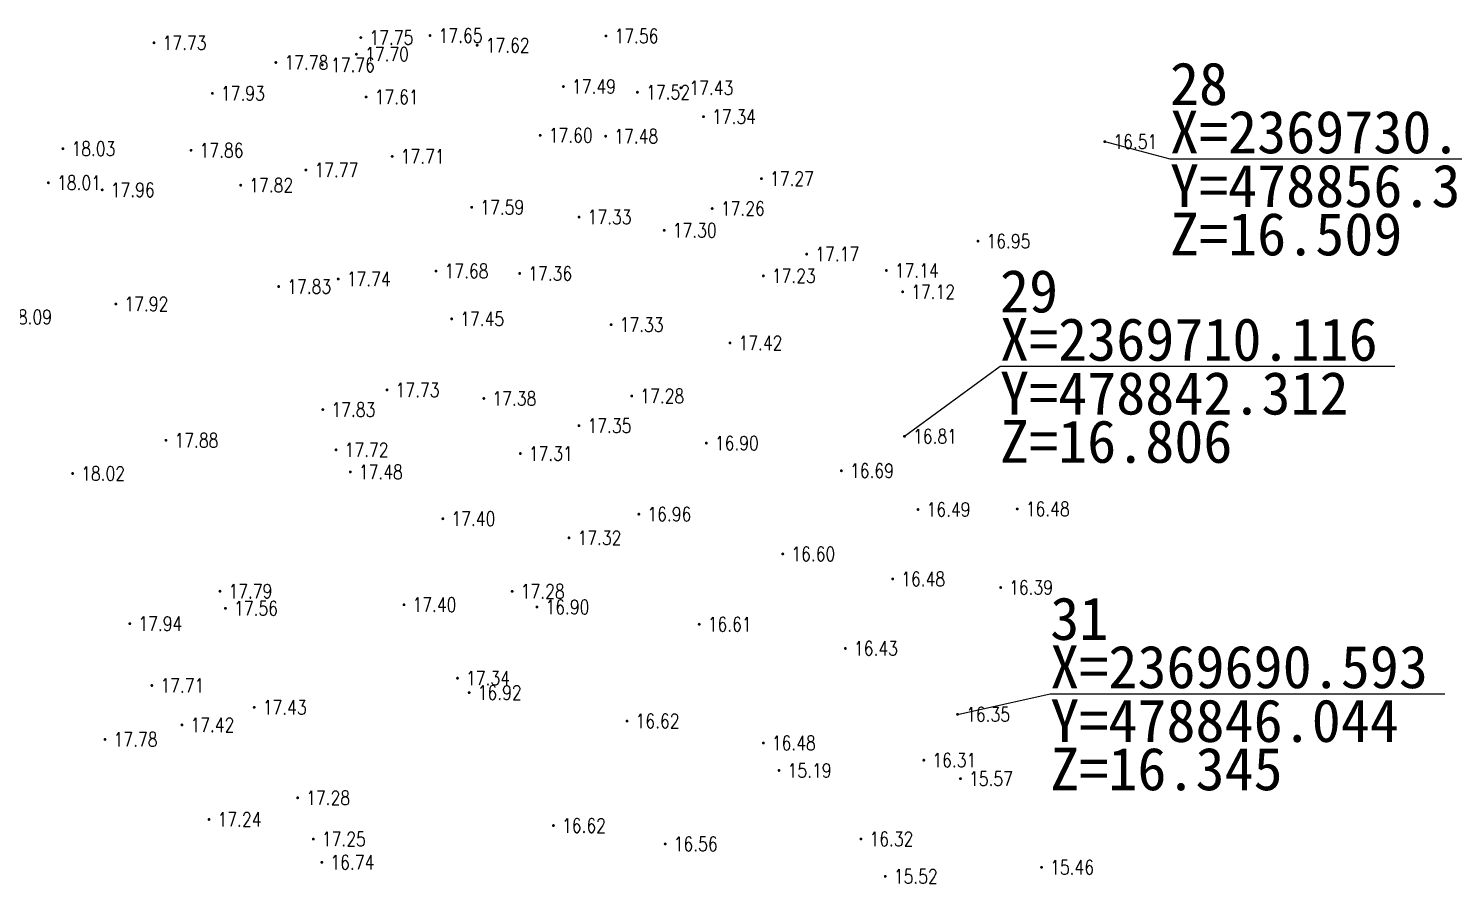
# Model space of a CAD drawing. Extents: x 478634 to 479141, y 2369294 to 2369803.
# Drawn here: x 478780.8 to 478880.9, y 2369678.7 to 2369738.8 of the extents above; entities that cross this region are included whole.
import ezdxf
from ezdxf.enums import TextEntityAlignment as Align

# ---------------------------------------------------------------- set-up
doc = ezdxf.new("R2010")
doc.units = 0
doc.header["$LTSCALE"] = 0.5
doc.layers.get('0').update_dxf_attribs({"linetype": 'CONTINUOUS'})
doc.layers.add('GCD', color=1, linetype='CONTINUOUS')
doc.styles.add('HZ', font='rs.shx', dxfattribs={"width": 0.8, "bigfont": 'hztxt.shx'})
doc.styles.add('宋体', font='')
doc.styles.get('宋体').set_extended_font_data('SimSun')

# ---------------------------------------------------------------- blocks, each defined once
blk = doc.blocks.new('GC200')
at = {"linetype": 'Continuous', "const_width": 0.2, "flags": 128}
blk.add_lwpolyline([(-0.1, 0, 1), (0.1, 0, 1)], format="xyb", close=True, dxfattribs=at)

msp = doc.modelspace()

# ---------------------------------------------------------------- linework, layer by layer
at = {"linetype": 'Continuous'}
for p, q in [((478856.38, 2369730.82, 16.51), (478860.96, 2369729.61)), ((478860.96, 2369729.61), (478888.7, 2369729.61)), ((478842.31, 2369710.12, 16.81), (478849.02, 2369715.04)), ((478849.02, 2369715.04), (478876.75, 2369715.04)), ((478846.04, 2369690.59, 16.34), (478852.55, 2369692.04)), ((478852.55, 2369692.04), (478880.28, 2369692.04))]:
    msp.add_line(p, q, dxfattribs=at)

# ---------------------------------------------------------------- block references
at = {"layer": 'GCD', "linetype": 'Continuous'}
ref = msp.add_blockref('GC200', (478804.12, 2369738.13, 17.75), dxfattribs=dict(at, xscale=0.5, yscale=0.5, zscale=0.5))
ref.add_attrib('height', '17.75', dxfattribs={"linetype": 'Continuous', "height": 1, "style": 'HZ', "width": 0.8}).set_placement((478804.72, 2369738.13, 17.75), align=Align.MIDDLE_LEFT)
ref = msp.add_blockref('GC200', (478804.12, 2369738.13, 17.75), dxfattribs=dict(at, xscale=0.5, yscale=0.5, zscale=0.5))
ref.add_attrib('height', '17.75', dxfattribs={"linetype": 'Continuous', "height": 1, "style": 'HZ', "width": 0.8}).set_placement((478804.72, 2369738.13, 17.75), align=Align.MIDDLE_LEFT)
ref = msp.add_blockref('GC200', (478808.98, 2369738.27, 17.65), dxfattribs=dict(at, xscale=0.5, yscale=0.5, zscale=0.5))
ref.add_attrib('height', '17.65', dxfattribs={"linetype": 'Continuous', "height": 1, "style": 'HZ', "width": 0.8}).set_placement((478809.58, 2369738.27, 17.65), align=Align.MIDDLE_LEFT)
ref = msp.add_blockref('GC200', (478808.98, 2369738.27, 17.65), dxfattribs=dict(at, xscale=0.5, yscale=0.5, zscale=0.5))
ref.add_attrib('height', '17.65', dxfattribs={"linetype": 'Continuous', "height": 1, "style": 'HZ', "width": 0.8}).set_placement((478809.58, 2369738.27, 17.65), align=Align.MIDDLE_LEFT)
ref = msp.add_blockref('GC200', (478821.34, 2369738.24, 17.56), dxfattribs=dict(at, xscale=0.5, yscale=0.5, zscale=0.5))
ref.add_attrib('height', '17.56', dxfattribs={"linetype": 'Continuous', "height": 1, "style": 'HZ', "width": 0.8}).set_placement((478821.94, 2369738.24, 17.56), align=Align.MIDDLE_LEFT)
ref = msp.add_blockref('GC200', (478789.59, 2369737.76, 17.73), dxfattribs=dict(at, xscale=0.5, yscale=0.5, zscale=0.5))
ref.add_attrib('height', '17.73', dxfattribs={"linetype": 'Continuous', "height": 1, "style": 'HZ', "width": 0.8}).set_placement((478790.19, 2369737.76, 17.73), align=Align.MIDDLE_LEFT)
ref = msp.add_blockref('GC200', (478812.29, 2369737.59, 17.62), dxfattribs=dict(at, xscale=0.5, yscale=0.5, zscale=0.5))
ref.add_attrib('height', '17.62', dxfattribs={"linetype": 'Continuous', "height": 1, "style": 'HZ', "width": 0.8}).set_placement((478812.89, 2369737.59, 17.62), align=Align.MIDDLE_LEFT)
ref = msp.add_blockref('GC200', (478812.29, 2369737.59, 17.62), dxfattribs=dict(at, xscale=0.5, yscale=0.5, zscale=0.5))
ref.add_attrib('height', '17.62', dxfattribs={"linetype": 'Continuous', "height": 1, "style": 'HZ', "width": 0.8}).set_placement((478812.89, 2369737.59, 17.62), align=Align.MIDDLE_LEFT)
ref = msp.add_blockref('GC200', (478798.15, 2369736.38, 17.78), dxfattribs=dict(at, xscale=0.5, yscale=0.5, zscale=0.5))
ref.add_attrib('height', '17.78', dxfattribs={"linetype": 'Continuous', "height": 1, "style": 'HZ', "width": 0.8}).set_placement((478798.75, 2369736.38, 17.78), align=Align.MIDDLE_LEFT)
ref = msp.add_blockref('GC200', (478798.15, 2369736.38, 17.78), dxfattribs=dict(at, xscale=0.5, yscale=0.5, zscale=0.5))
ref.add_attrib('height', '17.78', dxfattribs={"linetype": 'Continuous', "height": 1, "style": 'HZ', "width": 0.8}).set_placement((478798.75, 2369736.38, 17.78), align=Align.MIDDLE_LEFT)
ref = msp.add_blockref('GC200', (478801.41, 2369736.21, 17.76), dxfattribs=dict(at, xscale=0.5, yscale=0.5, zscale=0.5))
ref.add_attrib('height', '17.76', dxfattribs={"linetype": 'Continuous', "height": 1, "style": 'HZ', "width": 0.8}).set_placement((478802.02, 2369736.21, 17.76), align=Align.MIDDLE_LEFT)
ref = msp.add_blockref('GC200', (478803.81, 2369736.96, 17.7), dxfattribs=dict(at, xscale=0.5, yscale=0.5, zscale=0.5))
ref.add_attrib('height', '17.70', dxfattribs={"linetype": 'Continuous', "height": 1, "style": 'HZ', "width": 0.8}).set_placement((478804.41, 2369736.96, 17.7), align=Align.MIDDLE_LEFT)
ref = msp.add_blockref('GC200', (478793.69, 2369734.21, 17.93), dxfattribs=dict(at, xscale=0.5, yscale=0.5, zscale=0.5))
ref.add_attrib('height', '17.93', dxfattribs={"linetype": 'Continuous', "height": 1, "style": 'HZ', "width": 0.8}).set_placement((478794.29, 2369734.21, 17.93), align=Align.MIDDLE_LEFT)
ref = msp.add_blockref('GC200', (478793.69, 2369734.21, 17.93), dxfattribs=dict(at, xscale=0.5, yscale=0.5, zscale=0.5))
ref.add_attrib('height', '17.93', dxfattribs={"linetype": 'Continuous', "height": 1, "style": 'HZ', "width": 0.8}).set_placement((478794.29, 2369734.21, 17.93), align=Align.MIDDLE_LEFT)
ref = msp.add_blockref('GC200', (478818.35, 2369734.69, 17.49), dxfattribs=dict(at, xscale=0.5, yscale=0.5, zscale=0.5))
ref.add_attrib('height', '17.49', dxfattribs={"linetype": 'Continuous', "height": 1, "style": 'HZ', "width": 0.8}).set_placement((478818.95, 2369734.69, 17.49), align=Align.MIDDLE_LEFT)
ref = msp.add_blockref('GC200', (478823.55, 2369734.29, 17.52), dxfattribs=dict(at, xscale=0.5, yscale=0.5, zscale=0.5))
ref.add_attrib('height', '17.52', dxfattribs={"linetype": 'Continuous', "height": 1, "style": 'HZ', "width": 0.8}).set_placement((478824.16, 2369734.29, 17.52), align=Align.MIDDLE_LEFT)
ref = msp.add_blockref('GC200', (478823.55, 2369734.29, 17.52), dxfattribs=dict(at, xscale=0.5, yscale=0.5, zscale=0.5))
ref.add_attrib('height', '17.52', dxfattribs={"linetype": 'Continuous', "height": 1, "style": 'HZ', "width": 0.8}).set_placement((478824.16, 2369734.29, 17.52), align=Align.MIDDLE_LEFT)
ref = msp.add_blockref('GC200', (478826.6, 2369734.6, 17.43), dxfattribs=dict(at, xscale=0.5, yscale=0.5, zscale=0.5))
ref.add_attrib('height', '17.43', dxfattribs={"linetype": 'Continuous', "height": 1, "style": 'HZ', "width": 0.8}).set_placement((478827.2, 2369734.6, 17.43), align=Align.MIDDLE_LEFT)
ref = msp.add_blockref('GC200', (478826.6, 2369734.6, 17.43), dxfattribs=dict(at, xscale=0.5, yscale=0.5, zscale=0.5))
ref.add_attrib('height', '17.43', dxfattribs={"linetype": 'Continuous', "height": 1, "style": 'HZ', "width": 0.8}).set_placement((478827.2, 2369734.6, 17.43), align=Align.MIDDLE_LEFT)
ref = msp.add_blockref('GC200', (478804.49, 2369733.96, 17.61), dxfattribs=dict(at, xscale=0.5, yscale=0.5, zscale=0.5))
ref.add_attrib('height', '17.61', dxfattribs={"linetype": 'Continuous', "height": 1, "style": 'HZ', "width": 0.8}).set_placement((478805.09, 2369733.96, 17.61), align=Align.MIDDLE_LEFT)
ref = msp.add_blockref('GC200', (478828.19, 2369732.57, 17.34), dxfattribs=dict(at, xscale=0.5, yscale=0.5, zscale=0.5))
ref.add_attrib('height', '17.34', dxfattribs={"linetype": 'Continuous', "height": 1, "style": 'HZ', "width": 0.8}).set_placement((478828.79, 2369732.57, 17.34), align=Align.MIDDLE_LEFT)
ref = msp.add_blockref('GC200', (478816.72, 2369731.26, 17.6), dxfattribs=dict(at, xscale=0.5, yscale=0.5, zscale=0.5))
ref.add_attrib('height', '17.60', dxfattribs={"linetype": 'Continuous', "height": 1, "style": 'HZ', "width": 0.8}).set_placement((478817.32, 2369731.26, 17.6), align=Align.MIDDLE_LEFT)
ref = msp.add_blockref('GC200', (478816.72, 2369731.26, 17.6), dxfattribs=dict(at, xscale=0.5, yscale=0.5, zscale=0.5))
ref.add_attrib('height', '17.60', dxfattribs={"linetype": 'Continuous', "height": 1, "style": 'HZ', "width": 0.8}).set_placement((478817.32, 2369731.26, 17.6), align=Align.MIDDLE_LEFT)
ref = msp.add_blockref('GC200', (478821.32, 2369731.2, 17.48), dxfattribs=dict(at, xscale=0.5, yscale=0.5, zscale=0.5))
ref.add_attrib('height', '17.48', dxfattribs={"linetype": 'Continuous', "height": 1, "style": 'HZ', "width": 0.8}).set_placement((478821.92, 2369731.2, 17.48), align=Align.MIDDLE_LEFT)
ref = msp.add_blockref('GC200', (478783.19, 2369730.32, 18.03), dxfattribs=dict(at, xscale=0.5, yscale=0.5, zscale=0.5))
ref.add_attrib('height', '18.03', dxfattribs={"linetype": 'Continuous', "height": 1, "style": 'HZ', "width": 0.8}).set_placement((478783.79, 2369730.32, 18.03), align=Align.MIDDLE_LEFT)
ref = msp.add_blockref('GC200', (478792.19, 2369730.21, 17.86), dxfattribs=dict(at, xscale=0.5, yscale=0.5, zscale=0.5))
ref.add_attrib('height', '17.86', dxfattribs={"linetype": 'Continuous', "height": 1, "style": 'HZ', "width": 0.8}).set_placement((478792.79, 2369730.21, 17.86), align=Align.MIDDLE_LEFT)
ref = msp.add_blockref('GC200', (478792.19, 2369730.21, 17.86), dxfattribs=dict(at, xscale=0.5, yscale=0.5, zscale=0.5))
ref.add_attrib('height', '17.86', dxfattribs={"linetype": 'Continuous', "height": 1, "style": 'HZ', "width": 0.8}).set_placement((478792.79, 2369730.21, 17.86), align=Align.MIDDLE_LEFT)
ref = msp.add_blockref('GC200', (478856.38, 2369730.82, 16.51), dxfattribs=dict(at, xscale=0.5, yscale=0.5, zscale=0.5))
ref.add_attrib('height', '16.51', dxfattribs={"linetype": 'Continuous', "height": 1, "style": 'HZ', "width": 0.8}).set_placement((478856.98, 2369730.82, 16.51), align=Align.MIDDLE_LEFT)
ref = msp.add_blockref('GC200', (478806.32, 2369729.78, 17.71), dxfattribs=dict(at, xscale=0.5, yscale=0.5, zscale=0.5))
ref.add_attrib('height', '17.71', dxfattribs={"linetype": 'Continuous', "height": 1, "style": 'HZ', "width": 0.8}).set_placement((478806.92, 2369729.78, 17.71), align=Align.MIDDLE_LEFT)
ref = msp.add_blockref('GC200', (478806.32, 2369729.78, 17.71), dxfattribs=dict(at, xscale=0.5, yscale=0.5, zscale=0.5))
ref.add_attrib('height', '17.71', dxfattribs={"linetype": 'Continuous', "height": 1, "style": 'HZ', "width": 0.8}).set_placement((478806.92, 2369729.78, 17.71), align=Align.MIDDLE_LEFT)
ref = msp.add_blockref('GC200', (478800.26, 2369728.83, 17.77), dxfattribs=dict(at, xscale=0.5, yscale=0.5, zscale=0.5))
ref.add_attrib('height', '17.77', dxfattribs={"linetype": 'Continuous', "height": 1, "style": 'HZ', "width": 0.8}).set_placement((478800.86, 2369728.83, 17.77), align=Align.MIDDLE_LEFT)
ref = msp.add_blockref('GC200', (478800.26, 2369728.83, 17.77), dxfattribs=dict(at, xscale=0.5, yscale=0.5, zscale=0.5))
ref.add_attrib('height', '17.77', dxfattribs={"linetype": 'Continuous', "height": 1, "style": 'HZ', "width": 0.8}).set_placement((478800.86, 2369728.83, 17.77), align=Align.MIDDLE_LEFT)
ref = msp.add_blockref('GC200', (478832.26, 2369728.22, 17.27), dxfattribs=dict(at, xscale=0.5, yscale=0.5, zscale=0.5))
ref.add_attrib('height', '17.27', dxfattribs={"linetype": 'Continuous', "height": 1, "style": 'HZ', "width": 0.8}).set_placement((478832.86, 2369728.22, 17.27), align=Align.MIDDLE_LEFT)
ref = msp.add_blockref('GC200', (478782.17, 2369727.93, 18.01), dxfattribs=dict(at, xscale=0.5, yscale=0.5, zscale=0.5))
ref.add_attrib('height', '18.01', dxfattribs={"linetype": 'Continuous', "height": 1, "style": 'HZ', "width": 0.8}).set_placement((478782.78, 2369727.93, 18.01), align=Align.MIDDLE_LEFT)
ref = msp.add_blockref('GC200', (478785.95, 2369727.43, 17.96), dxfattribs=dict(at, xscale=0.5, yscale=0.5, zscale=0.5))
ref.add_attrib('height', '17.96', dxfattribs={"linetype": 'Continuous', "height": 1, "style": 'HZ', "width": 0.8}).set_placement((478786.55, 2369727.43, 17.96), align=Align.MIDDLE_LEFT)
ref = msp.add_blockref('GC200', (478795.68, 2369727.76, 17.82), dxfattribs=dict(at, xscale=0.5, yscale=0.5, zscale=0.5))
ref.add_attrib('height', '17.82', dxfattribs={"linetype": 'Continuous', "height": 1, "style": 'HZ', "width": 0.8}).set_placement((478796.28, 2369727.76, 17.82), align=Align.MIDDLE_LEFT)
ref = msp.add_blockref('GC200', (478811.91, 2369726.21, 17.59), dxfattribs=dict(at, xscale=0.5, yscale=0.5, zscale=0.5))
ref.add_attrib('height', '17.59', dxfattribs={"linetype": 'Continuous', "height": 1, "style": 'HZ', "width": 0.8}).set_placement((478812.51, 2369726.21, 17.59), align=Align.MIDDLE_LEFT)
ref = msp.add_blockref('GC200', (478828.8, 2369726.12, 17.26), dxfattribs=dict(at, xscale=0.5, yscale=0.5, zscale=0.5))
ref.add_attrib('height', '17.26', dxfattribs={"linetype": 'Continuous', "height": 1, "style": 'HZ', "width": 0.8}).set_placement((478829.41, 2369726.12, 17.26), align=Align.MIDDLE_LEFT)
ref = msp.add_blockref('GC200', (478828.8, 2369726.12, 17.26), dxfattribs=dict(at, xscale=0.5, yscale=0.5, zscale=0.5))
ref.add_attrib('height', '17.26', dxfattribs={"linetype": 'Continuous', "height": 1, "style": 'HZ', "width": 0.8}).set_placement((478829.41, 2369726.12, 17.26), align=Align.MIDDLE_LEFT)
ref = msp.add_blockref('GC200', (478819.45, 2369725.52, 17.33), dxfattribs=dict(at, xscale=0.5, yscale=0.5, zscale=0.5))
ref.add_attrib('height', '17.33', dxfattribs={"linetype": 'Continuous', "height": 1, "style": 'HZ', "width": 0.8}).set_placement((478820.05, 2369725.52, 17.33), align=Align.MIDDLE_LEFT)
ref = msp.add_blockref('GC200', (478819.45, 2369725.52, 17.33), dxfattribs=dict(at, xscale=0.5, yscale=0.5, zscale=0.5))
ref.add_attrib('height', '17.33', dxfattribs={"linetype": 'Continuous', "height": 1, "style": 'HZ', "width": 0.8}).set_placement((478820.05, 2369725.52, 17.33), align=Align.MIDDLE_LEFT)
ref = msp.add_blockref('GC200', (478825.43, 2369724.59, 17.3), dxfattribs=dict(at, xscale=0.5, yscale=0.5, zscale=0.5))
ref.add_attrib('height', '17.30', dxfattribs={"linetype": 'Continuous', "height": 1, "style": 'HZ', "width": 0.8}).set_placement((478826.03, 2369724.59, 17.3), align=Align.MIDDLE_LEFT)
ref = msp.add_blockref('GC200', (478825.43, 2369724.59, 17.3), dxfattribs=dict(at, xscale=0.5, yscale=0.5, zscale=0.5))
ref.add_attrib('height', '17.30', dxfattribs={"linetype": 'Continuous', "height": 1, "style": 'HZ', "width": 0.8}).set_placement((478826.03, 2369724.59, 17.3), align=Align.MIDDLE_LEFT)
ref = msp.add_blockref('GC200', (478847.47, 2369723.83, 16.95), dxfattribs=dict(at, xscale=0.5, yscale=0.5, zscale=0.5))
ref.add_attrib('height', '16.95', dxfattribs={"linetype": 'Continuous', "height": 1, "style": 'HZ', "width": 0.8}).set_placement((478848.07, 2369723.83, 16.95), align=Align.MIDDLE_LEFT)
ref = msp.add_blockref('GC200', (478847.47, 2369723.83, 16.95), dxfattribs=dict(at, xscale=0.5, yscale=0.5, zscale=0.5))
ref.add_attrib('height', '16.95', dxfattribs={"linetype": 'Continuous', "height": 1, "style": 'HZ', "width": 0.8}).set_placement((478848.07, 2369723.83, 16.95), align=Align.MIDDLE_LEFT)
ref = msp.add_blockref('GC200', (478835.44, 2369722.92, 17.17), dxfattribs=dict(at, xscale=0.5, yscale=0.5, zscale=0.5))
ref.add_attrib('height', '17.17', dxfattribs={"linetype": 'Continuous', "height": 1, "style": 'HZ', "width": 0.8}).set_placement((478836.04, 2369722.92, 17.17), align=Align.MIDDLE_LEFT)
ref = msp.add_blockref('GC200', (478835.44, 2369722.92, 17.17), dxfattribs=dict(at, xscale=0.5, yscale=0.5, zscale=0.5))
ref.add_attrib('height', '17.17', dxfattribs={"linetype": 'Continuous', "height": 1, "style": 'HZ', "width": 0.8}).set_placement((478836.04, 2369722.92, 17.17), align=Align.MIDDLE_LEFT)
ref = msp.add_blockref('GC200', (478802.53, 2369721.17, 17.74), dxfattribs=dict(at, xscale=0.5, yscale=0.5, zscale=0.5))
ref.add_attrib('height', '17.74', dxfattribs={"linetype": 'Continuous', "height": 1, "style": 'HZ', "width": 0.8}).set_placement((478803.13, 2369721.17, 17.74), align=Align.MIDDLE_LEFT)
ref = msp.add_blockref('GC200', (478809.4, 2369721.73, 17.68), dxfattribs=dict(at, xscale=0.5, yscale=0.5, zscale=0.5))
ref.add_attrib('height', '17.68', dxfattribs={"linetype": 'Continuous', "height": 1, "style": 'HZ', "width": 0.8}).set_placement((478810, 2369721.73, 17.68), align=Align.MIDDLE_LEFT)
ref = msp.add_blockref('GC200', (478815.28, 2369721.56, 17.36), dxfattribs=dict(at, xscale=0.5, yscale=0.5, zscale=0.5))
ref.add_attrib('height', '17.36', dxfattribs={"linetype": 'Continuous', "height": 1, "style": 'HZ', "width": 0.8}).set_placement((478815.88, 2369721.56, 17.36), align=Align.MIDDLE_LEFT)
ref = msp.add_blockref('GC200', (478832.4, 2369721.39, 17.23), dxfattribs=dict(at, xscale=0.5, yscale=0.5, zscale=0.5))
ref.add_attrib('height', '17.23', dxfattribs={"linetype": 'Continuous', "height": 1, "style": 'HZ', "width": 0.8}).set_placement((478832.99, 2369721.39, 17.23), align=Align.MIDDLE_LEFT)
ref = msp.add_blockref('GC200', (478841.03, 2369721.77, 17.14), dxfattribs=dict(at, xscale=0.5, yscale=0.5, zscale=0.5))
ref.add_attrib('height', '17.14', dxfattribs={"linetype": 'Continuous', "height": 1, "style": 'HZ', "width": 0.8}).set_placement((478841.63, 2369721.77, 17.14), align=Align.MIDDLE_LEFT)
ref = msp.add_blockref('GC200', (478841.03, 2369721.77, 17.14), dxfattribs=dict(at, xscale=0.5, yscale=0.5, zscale=0.5))
ref.add_attrib('height', '17.14', dxfattribs={"linetype": 'Continuous', "height": 1, "style": 'HZ', "width": 0.8}).set_placement((478841.63, 2369721.77, 17.14), align=Align.MIDDLE_LEFT)
ref = msp.add_blockref('GC200', (478798.35, 2369720.64, 17.83), dxfattribs=dict(at, xscale=0.5, yscale=0.5, zscale=0.5))
ref.add_attrib('height', '17.83', dxfattribs={"linetype": 'Continuous', "height": 1, "style": 'HZ', "width": 0.8}).set_placement((478798.95, 2369720.64, 17.83), align=Align.MIDDLE_LEFT)
ref = msp.add_blockref('GC200', (478842.18, 2369720.27, 17.11), dxfattribs=dict(at, xscale=0.5, yscale=0.5, zscale=0.5))
ref.add_attrib('height', '17.12', dxfattribs={"linetype": 'Continuous', "height": 1, "style": 'HZ', "width": 0.8}).set_placement((478842.78, 2369720.27, 17.11), align=Align.MIDDLE_LEFT)
ref = msp.add_blockref('GC200', (478842.18, 2369720.27, 17.11), dxfattribs=dict(at, xscale=0.5, yscale=0.5, zscale=0.5))
ref.add_attrib('height', '17.12', dxfattribs={"linetype": 'Continuous', "height": 1, "style": 'HZ', "width": 0.8}).set_placement((478842.78, 2369720.27, 17.11), align=Align.MIDDLE_LEFT)
ref = msp.add_blockref('GC200', (478786.91, 2369719.41, 17.92), dxfattribs=dict(at, xscale=0.5, yscale=0.5, zscale=0.5))
ref.add_attrib('height', '17.92', dxfattribs={"linetype": 'Continuous', "height": 1, "style": 'HZ', "width": 0.8}).set_placement((478787.51, 2369719.41, 17.92), align=Align.MIDDLE_LEFT)
ref = msp.add_blockref('GC200', (478778.74, 2369718.5, 18.09), dxfattribs=dict(at, xscale=0.5, yscale=0.5, zscale=0.5))
ref.add_attrib('height', '18.09', dxfattribs={"linetype": 'Continuous', "height": 1, "style": 'HZ', "width": 0.8}).set_placement((478779.34, 2369718.5, 18.09), align=Align.MIDDLE_LEFT)
ref = msp.add_blockref('GC200', (478810.5, 2369718.37, 17.45), dxfattribs=dict(at, xscale=0.5, yscale=0.5, zscale=0.5))
ref.add_attrib('height', '17.45', dxfattribs={"linetype": 'Continuous', "height": 1, "style": 'HZ', "width": 0.8}).set_placement((478811.1, 2369718.37, 17.45), align=Align.MIDDLE_LEFT)
ref = msp.add_blockref('GC200', (478821.7, 2369717.96, 17.33), dxfattribs=dict(at, xscale=0.5, yscale=0.5, zscale=0.5))
ref.add_attrib('height', '17.33', dxfattribs={"linetype": 'Continuous', "height": 1, "style": 'HZ', "width": 0.8}).set_placement((478822.3, 2369717.96, 17.33), align=Align.MIDDLE_LEFT)
ref = msp.add_blockref('GC200', (478830.05, 2369716.68, 17.42), dxfattribs=dict(at, xscale=0.5, yscale=0.5, zscale=0.5))
ref.add_attrib('height', '17.42', dxfattribs={"linetype": 'Continuous', "height": 1, "style": 'HZ', "width": 0.8}).set_placement((478830.65, 2369716.68, 17.42), align=Align.MIDDLE_LEFT)
ref = msp.add_blockref('GC200', (478805.96, 2369713.38, 17.73), dxfattribs=dict(at, xscale=0.5, yscale=0.5, zscale=0.5))
ref.add_attrib('height', '17.73', dxfattribs={"linetype": 'Continuous', "height": 1, "style": 'HZ', "width": 0.8}).set_placement((478806.56, 2369713.38, 17.73), align=Align.MIDDLE_LEFT)
ref = msp.add_blockref('GC200', (478812.76, 2369712.78, 17.38), dxfattribs=dict(at, xscale=0.5, yscale=0.5, zscale=0.5))
ref.add_attrib('height', '17.38', dxfattribs={"linetype": 'Continuous', "height": 1, "style": 'HZ', "width": 0.8}).set_placement((478813.36, 2369712.78, 17.38), align=Align.MIDDLE_LEFT)
ref = msp.add_blockref('GC200', (478823.15, 2369712.95, 17.28), dxfattribs=dict(at, xscale=0.5, yscale=0.5, zscale=0.5))
ref.add_attrib('height', '17.28', dxfattribs={"linetype": 'Continuous', "height": 1, "style": 'HZ', "width": 0.8}).set_placement((478823.75, 2369712.95, 17.28), align=Align.MIDDLE_LEFT)
ref = msp.add_blockref('GC200', (478801.45, 2369712, 17.83), dxfattribs=dict(at, xscale=0.5, yscale=0.5, zscale=0.5))
ref.add_attrib('height', '17.83', dxfattribs={"linetype": 'Continuous', "height": 1, "style": 'HZ', "width": 0.8}).set_placement((478802.05, 2369712, 17.83), align=Align.MIDDLE_LEFT)
ref = msp.add_blockref('GC200', (478819.44, 2369710.87, 17.35), dxfattribs=dict(at, xscale=0.5, yscale=0.5, zscale=0.5))
ref.add_attrib('height', '17.35', dxfattribs={"linetype": 'Continuous', "height": 1, "style": 'HZ', "width": 0.8}).set_placement((478820.04, 2369710.87, 17.35), align=Align.MIDDLE_LEFT)
ref = msp.add_blockref('GC200', (478842.31, 2369710.12, 16.81), dxfattribs=dict(at, xscale=0.5, yscale=0.5, zscale=0.5))
ref.add_attrib('height', '16.81', dxfattribs={"linetype": 'Continuous', "height": 1, "style": 'HZ', "width": 0.8}).set_placement((478842.91, 2369710.12, 16.81), align=Align.MIDDLE_LEFT)
ref = msp.add_blockref('GC200', (478790.43, 2369709.84, 17.88), dxfattribs=dict(at, xscale=0.5, yscale=0.5, zscale=0.5))
ref.add_attrib('height', '17.88', dxfattribs={"linetype": 'Continuous', "height": 1, "style": 'HZ', "width": 0.8}).set_placement((478791.03, 2369709.84, 17.88), align=Align.MIDDLE_LEFT)
ref = msp.add_blockref('GC200', (478802.38, 2369709.17, 17.72), dxfattribs=dict(at, xscale=0.5, yscale=0.5, zscale=0.5))
ref.add_attrib('height', '17.72', dxfattribs={"linetype": 'Continuous', "height": 1, "style": 'HZ', "width": 0.8}).set_placement((478802.98, 2369709.17, 17.72), align=Align.MIDDLE_LEFT)
ref = msp.add_blockref('GC200', (478828.39, 2369709.64, 16.9), dxfattribs=dict(at, xscale=0.5, yscale=0.5, zscale=0.5))
ref.add_attrib('height', '16.90', dxfattribs={"linetype": 'Continuous', "height": 1, "style": 'HZ', "width": 0.8}).set_placement((478828.99, 2369709.64, 16.9), align=Align.MIDDLE_LEFT)
ref = msp.add_blockref('GC200', (478815.32, 2369708.91, 17.31), dxfattribs=dict(at, xscale=0.5, yscale=0.5, zscale=0.5))
ref.add_attrib('height', '17.31', dxfattribs={"linetype": 'Continuous', "height": 1, "style": 'HZ', "width": 0.8}).set_placement((478815.92, 2369708.91, 17.31), align=Align.MIDDLE_LEFT)
ref = msp.add_blockref('GC200', (478783.87, 2369707.51, 18.02), dxfattribs=dict(at, xscale=0.5, yscale=0.5, zscale=0.5))
ref.add_attrib('height', '18.02', dxfattribs={"linetype": 'Continuous', "height": 1, "style": 'HZ', "width": 0.8}).set_placement((478784.47, 2369707.51, 18.02), align=Align.MIDDLE_LEFT)
ref = msp.add_blockref('GC200', (478803.38, 2369707.62, 17.48), dxfattribs=dict(at, xscale=0.5, yscale=0.5, zscale=0.5))
ref.add_attrib('height', '17.48', dxfattribs={"linetype": 'Continuous', "height": 1, "style": 'HZ', "width": 0.8}).set_placement((478803.98, 2369707.62, 17.48), align=Align.MIDDLE_LEFT)
ref = msp.add_blockref('GC200', (478837.88, 2369707.7, 16.68), dxfattribs=dict(at, xscale=0.5, yscale=0.5, zscale=0.5))
ref.add_attrib('height', '16.69', dxfattribs={"linetype": 'Continuous', "height": 1, "style": 'HZ', "width": 0.8}).set_placement((478838.48, 2369707.7, 16.68), align=Align.MIDDLE_LEFT)
ref = msp.add_blockref('GC200', (478809.88, 2369704.33, 17.4), dxfattribs=dict(at, xscale=0.5, yscale=0.5, zscale=0.5))
ref.add_attrib('height', '17.40', dxfattribs={"linetype": 'Continuous', "height": 1, "style": 'HZ', "width": 0.8}).set_placement((478810.48, 2369704.33, 17.4), align=Align.MIDDLE_LEFT)
ref = msp.add_blockref('GC200', (478823.65, 2369704.65, 16.96), dxfattribs=dict(at, xscale=0.5, yscale=0.5, zscale=0.5))
ref.add_attrib('height', '16.96', dxfattribs={"linetype": 'Continuous', "height": 1, "style": 'HZ', "width": 0.8}).set_placement((478824.25, 2369704.65, 16.96), align=Align.MIDDLE_LEFT)
ref = msp.add_blockref('GC200', (478843.26, 2369704.98, 16.49), dxfattribs=dict(at, xscale=0.5, yscale=0.5, zscale=0.5))
ref.add_attrib('height', '16.49', dxfattribs={"linetype": 'Continuous', "height": 1, "style": 'HZ', "width": 0.8}).set_placement((478843.86, 2369704.98, 16.49), align=Align.MIDDLE_LEFT)
ref = msp.add_blockref('GC200', (478843.26, 2369704.98, 16.49), dxfattribs=dict(at, xscale=0.5, yscale=0.5, zscale=0.5))
ref.add_attrib('height', '16.49', dxfattribs={"linetype": 'Continuous', "height": 1, "style": 'HZ', "width": 0.8}).set_placement((478843.86, 2369704.98, 16.49), align=Align.MIDDLE_LEFT)
ref = msp.add_blockref('GC200', (478850.23, 2369705.02, 16.48), dxfattribs=dict(at, xscale=0.5, yscale=0.5, zscale=0.5))
ref.add_attrib('height', '16.48', dxfattribs={"linetype": 'Continuous', "height": 1, "style": 'HZ', "width": 0.8}).set_placement((478850.83, 2369705.02, 16.48), align=Align.MIDDLE_LEFT)
ref = msp.add_blockref('GC200', (478818.74, 2369702.99, 17.32), dxfattribs=dict(at, xscale=0.5, yscale=0.5, zscale=0.5))
ref.add_attrib('height', '17.32', dxfattribs={"linetype": 'Continuous', "height": 1, "style": 'HZ', "width": 0.8}).set_placement((478819.34, 2369702.99, 17.32), align=Align.MIDDLE_LEFT)
ref = msp.add_blockref('GC200', (478833.76, 2369701.86, 16.6), dxfattribs=dict(at, xscale=0.5, yscale=0.5, zscale=0.5))
ref.add_attrib('height', '16.60', dxfattribs={"linetype": 'Continuous', "height": 1, "style": 'HZ', "width": 0.8}).set_placement((478834.36, 2369701.86, 16.6), align=Align.MIDDLE_LEFT)
ref = msp.add_blockref('GC200', (478833.76, 2369701.86, 16.6), dxfattribs=dict(at, xscale=0.5, yscale=0.5, zscale=0.5))
ref.add_attrib('height', '16.60', dxfattribs={"linetype": 'Continuous', "height": 1, "style": 'HZ', "width": 0.8}).set_placement((478834.36, 2369701.86, 16.6), align=Align.MIDDLE_LEFT)
ref = msp.add_blockref('GC200', (478841.48, 2369700.1, 16.48), dxfattribs=dict(at, xscale=0.5, yscale=0.5, zscale=0.5))
ref.add_attrib('height', '16.48', dxfattribs={"linetype": 'Continuous', "height": 1, "style": 'HZ', "width": 0.8}).set_placement((478842.08, 2369700.1, 16.48), align=Align.MIDDLE_LEFT)
ref = msp.add_blockref('GC200', (478794.22, 2369699.24, 17.79), dxfattribs=dict(at, xscale=0.5, yscale=0.5, zscale=0.5))
ref.add_attrib('height', '17.79', dxfattribs={"linetype": 'Continuous', "height": 1, "style": 'HZ', "width": 0.8}).set_placement((478794.82, 2369699.24, 17.79), align=Align.MIDDLE_LEFT)
ref = msp.add_blockref('GC200', (478814.75, 2369699.23, 17.28), dxfattribs=dict(at, xscale=0.5, yscale=0.5, zscale=0.5))
ref.add_attrib('height', '17.28', dxfattribs={"linetype": 'Continuous', "height": 1, "style": 'HZ', "width": 0.8}).set_placement((478815.35, 2369699.23, 17.28), align=Align.MIDDLE_LEFT)
ref = msp.add_blockref('GC200', (478849.07, 2369699.5, 16.39), dxfattribs=dict(at, xscale=0.5, yscale=0.5, zscale=0.5))
ref.add_attrib('height', '16.39', dxfattribs={"linetype": 'Continuous', "height": 1, "style": 'HZ', "width": 0.8}).set_placement((478849.66, 2369699.5, 16.39), align=Align.MIDDLE_LEFT)
ref = msp.add_blockref('GC200', (478807.15, 2369698.29, 17.4), dxfattribs=dict(at, xscale=0.5, yscale=0.5, zscale=0.5))
ref.add_attrib('height', '17.40', dxfattribs={"linetype": 'Continuous', "height": 1, "style": 'HZ', "width": 0.8}).set_placement((478807.75, 2369698.29, 17.4), align=Align.MIDDLE_LEFT)
ref = msp.add_blockref('GC200', (478816.49, 2369698.13, 16.9), dxfattribs=dict(at, xscale=0.5, yscale=0.5, zscale=0.5))
ref.add_attrib('height', '16.90', dxfattribs={"linetype": 'Continuous', "height": 1, "style": 'HZ', "width": 0.8}).set_placement((478817.09, 2369698.13, 16.9), align=Align.MIDDLE_LEFT)
ref = msp.add_blockref('GC200', (478794.61, 2369698.04, 17.56), dxfattribs=dict(at, xscale=0.5, yscale=0.5, zscale=0.5))
ref.add_attrib('height', '17.56', dxfattribs={"linetype": 'Continuous', "height": 1, "style": 'HZ', "width": 0.8}).set_placement((478795.21, 2369698.04, 17.56), align=Align.MIDDLE_LEFT)
ref = msp.add_blockref('GC200', (478787.89, 2369696.96, 17.94), dxfattribs=dict(at, xscale=0.5, yscale=0.5, zscale=0.5))
ref.add_attrib('height', '17.94', dxfattribs={"linetype": 'Continuous', "height": 1, "style": 'HZ', "width": 0.8}).set_placement((478788.49, 2369696.96, 17.94), align=Align.MIDDLE_LEFT)
ref = msp.add_blockref('GC200', (478827.89, 2369696.92, 16.61), dxfattribs=dict(at, xscale=0.5, yscale=0.5, zscale=0.5))
ref.add_attrib('height', '16.61', dxfattribs={"linetype": 'Continuous', "height": 1, "style": 'HZ', "width": 0.8}).set_placement((478828.49, 2369696.92, 16.61), align=Align.MIDDLE_LEFT)
ref = msp.add_blockref('GC200', (478838.16, 2369695.22, 16.43), dxfattribs=dict(at, xscale=0.5, yscale=0.5, zscale=0.5))
ref.add_attrib('height', '16.43', dxfattribs={"linetype": 'Continuous', "height": 1, "style": 'HZ', "width": 0.8}).set_placement((478838.76, 2369695.22, 16.43), align=Align.MIDDLE_LEFT)
ref = msp.add_blockref('GC200', (478838.16, 2369695.22, 16.43), dxfattribs=dict(at, xscale=0.5, yscale=0.5, zscale=0.5))
ref.add_attrib('height', '16.43', dxfattribs={"linetype": 'Continuous', "height": 1, "style": 'HZ', "width": 0.8}).set_placement((478838.76, 2369695.22, 16.43), align=Align.MIDDLE_LEFT)
ref = msp.add_blockref('GC200', (478810.91, 2369693.13, 17.34), dxfattribs=dict(at, xscale=0.5, yscale=0.5, zscale=0.5))
ref.add_attrib('height', '17.34', dxfattribs={"linetype": 'Continuous', "height": 1, "style": 'HZ', "width": 0.8}).set_placement((478811.51, 2369693.13, 17.34), align=Align.MIDDLE_LEFT)
ref = msp.add_blockref('GC200', (478789.44, 2369692.62, 17.71), dxfattribs=dict(at, xscale=0.5, yscale=0.5, zscale=0.5))
ref.add_attrib('height', '17.71', dxfattribs={"linetype": 'Continuous', "height": 1, "style": 'HZ', "width": 0.8}).set_placement((478790.04, 2369692.62, 17.71), align=Align.MIDDLE_LEFT)
ref = msp.add_blockref('GC200', (478811.73, 2369692.12, 16.92), dxfattribs=dict(at, xscale=0.5, yscale=0.5, zscale=0.5))
ref.add_attrib('height', '16.92', dxfattribs={"linetype": 'Continuous', "height": 1, "style": 'HZ', "width": 0.8}).set_placement((478812.33, 2369692.12, 16.92), align=Align.MIDDLE_LEFT)
ref = msp.add_blockref('GC200', (478796.63, 2369691.08, 17.43), dxfattribs=dict(at, xscale=0.5, yscale=0.5, zscale=0.5))
ref.add_attrib('height', '17.43', dxfattribs={"linetype": 'Continuous', "height": 1, "style": 'HZ', "width": 0.8}).set_placement((478797.23, 2369691.08, 17.43), align=Align.MIDDLE_LEFT)
ref = msp.add_blockref('GC200', (478822.82, 2369690.12, 16.62), dxfattribs=dict(at, xscale=0.5, yscale=0.5, zscale=0.5))
ref.add_attrib('height', '16.62', dxfattribs={"linetype": 'Continuous', "height": 1, "style": 'HZ', "width": 0.8}).set_placement((478823.42, 2369690.12, 16.62), align=Align.MIDDLE_LEFT)
ref = msp.add_blockref('GC200', (478846.04, 2369690.59, 16.34), dxfattribs=dict(at, xscale=0.5, yscale=0.5, zscale=0.5))
ref.add_attrib('height', '16.35', dxfattribs={"linetype": 'Continuous', "height": 1, "style": 'HZ', "width": 0.8}).set_placement((478846.64, 2369690.59, 16.34), align=Align.MIDDLE_LEFT)
ref = msp.add_blockref('GC200', (478846.04, 2369690.59, 16.34), dxfattribs=dict(at, xscale=0.5, yscale=0.5, zscale=0.5))
ref.add_attrib('height', '16.35', dxfattribs={"linetype": 'Continuous', "height": 1, "style": 'HZ', "width": 0.8}).set_placement((478846.64, 2369690.59, 16.34), align=Align.MIDDLE_LEFT)
ref = msp.add_blockref('GC200', (478791.55, 2369689.85, 17.42), dxfattribs=dict(at, xscale=0.5, yscale=0.5, zscale=0.5))
ref.add_attrib('height', '17.42', dxfattribs={"linetype": 'Continuous', "height": 1, "style": 'HZ', "width": 0.8}).set_placement((478792.15, 2369689.85, 17.42), align=Align.MIDDLE_LEFT)
ref = msp.add_blockref('GC200', (478786.15, 2369688.83, 17.78), dxfattribs=dict(at, xscale=0.5, yscale=0.5, zscale=0.5))
ref.add_attrib('height', '17.78', dxfattribs={"linetype": 'Continuous', "height": 1, "style": 'HZ', "width": 0.8}).set_placement((478786.75, 2369688.83, 17.78), align=Align.MIDDLE_LEFT)
ref = msp.add_blockref('GC200', (478832.4, 2369688.58, 16.48), dxfattribs=dict(at, xscale=0.5, yscale=0.5, zscale=0.5))
ref.add_attrib('height', '16.48', dxfattribs={"linetype": 'Continuous', "height": 1, "style": 'HZ', "width": 0.8}).set_placement((478832.99, 2369688.58, 16.48), align=Align.MIDDLE_LEFT)
ref = msp.add_blockref('GC200', (478832.4, 2369688.58, 16.48), dxfattribs=dict(at, xscale=0.5, yscale=0.5, zscale=0.5))
ref.add_attrib('height', '16.48', dxfattribs={"linetype": 'Continuous', "height": 1, "style": 'HZ', "width": 0.8}).set_placement((478832.99, 2369688.58, 16.48), align=Align.MIDDLE_LEFT)
ref = msp.add_blockref('GC200', (478843.67, 2369687.37, 16.31), dxfattribs=dict(at, xscale=0.5, yscale=0.5, zscale=0.5))
ref.add_attrib('height', '16.31', dxfattribs={"linetype": 'Continuous', "height": 1, "style": 'HZ', "width": 0.8}).set_placement((478844.27, 2369687.37, 16.31), align=Align.MIDDLE_LEFT)
ref = msp.add_blockref('GC200', (478843.67, 2369687.37, 16.31), dxfattribs=dict(at, xscale=0.5, yscale=0.5, zscale=0.5))
ref.add_attrib('height', '16.31', dxfattribs={"linetype": 'Continuous', "height": 1, "style": 'HZ', "width": 0.8}).set_placement((478844.27, 2369687.37, 16.31), align=Align.MIDDLE_LEFT)
ref = msp.add_blockref('GC200', (478833.5, 2369686.65, 15.19), dxfattribs=dict(at, xscale=0.5, yscale=0.5, zscale=0.5))
ref.add_attrib('height', '15.19', dxfattribs={"linetype": 'Continuous', "height": 1, "style": 'HZ', "width": 0.8}).set_placement((478834.1, 2369686.65, 15.19), align=Align.MIDDLE_LEFT)
ref = msp.add_blockref('GC200', (478846.24, 2369686.07, 15.57), dxfattribs=dict(at, xscale=0.5, yscale=0.5, zscale=0.5))
ref.add_attrib('height', '15.57', dxfattribs={"linetype": 'Continuous', "height": 1, "style": 'HZ', "width": 0.8}).set_placement((478846.84, 2369686.07, 15.57), align=Align.MIDDLE_LEFT)
ref = msp.add_blockref('GC200', (478799.68, 2369684.73, 17.27), dxfattribs=dict(at, xscale=0.5, yscale=0.5, zscale=0.5))
ref.add_attrib('height', '17.28', dxfattribs={"linetype": 'Continuous', "height": 1, "style": 'HZ', "width": 0.8}).set_placement((478800.28, 2369684.73, 17.27), align=Align.MIDDLE_LEFT)
ref = msp.add_blockref('GC200', (478793.45, 2369683.21, 17.24), dxfattribs=dict(at, xscale=0.5, yscale=0.5, zscale=0.5))
ref.add_attrib('height', '17.24', dxfattribs={"linetype": 'Continuous', "height": 1, "style": 'HZ', "width": 0.8}).set_placement((478794.05, 2369683.21, 17.24), align=Align.MIDDLE_LEFT)
ref = msp.add_blockref('GC200', (478817.65, 2369682.78, 16.61), dxfattribs=dict(at, xscale=0.5, yscale=0.5, zscale=0.5))
ref.add_attrib('height', '16.62', dxfattribs={"linetype": 'Continuous', "height": 1, "style": 'HZ', "width": 0.8}).set_placement((478818.25, 2369682.78, 16.61), align=Align.MIDDLE_LEFT)
ref = msp.add_blockref('GC200', (478800.78, 2369681.83, 17.25), dxfattribs=dict(at, xscale=0.5, yscale=0.5, zscale=0.5))
ref.add_attrib('height', '17.25', dxfattribs={"linetype": 'Continuous', "height": 1, "style": 'HZ', "width": 0.8}).set_placement((478801.38, 2369681.83, 17.25), align=Align.MIDDLE_LEFT)
ref = msp.add_blockref('GC200', (478825.5, 2369681.49, 16.56), dxfattribs=dict(at, xscale=0.5, yscale=0.5, zscale=0.5))
ref.add_attrib('height', '16.56', dxfattribs={"linetype": 'Continuous', "height": 1, "style": 'HZ', "width": 0.8}).set_placement((478826.1, 2369681.49, 16.56), align=Align.MIDDLE_LEFT)
ref = msp.add_blockref('GC200', (478839.25, 2369681.84, 16.32), dxfattribs=dict(at, xscale=0.5, yscale=0.5, zscale=0.5))
ref.add_attrib('height', '16.32', dxfattribs={"linetype": 'Continuous', "height": 1, "style": 'HZ', "width": 0.8}).set_placement((478839.85, 2369681.84, 16.32), align=Align.MIDDLE_LEFT)
ref = msp.add_blockref('GC200', (478839.25, 2369681.84, 16.32), dxfattribs=dict(at, xscale=0.5, yscale=0.5, zscale=0.5))
ref.add_attrib('height', '16.32', dxfattribs={"linetype": 'Continuous', "height": 1, "style": 'HZ', "width": 0.8}).set_placement((478839.85, 2369681.84, 16.32), align=Align.MIDDLE_LEFT)
ref = msp.add_blockref('GC200', (478801.38, 2369680.2, 16.74), dxfattribs=dict(at, xscale=0.5, yscale=0.5, zscale=0.5))
ref.add_attrib('height', '16.74', dxfattribs={"linetype": 'Continuous', "height": 1, "style": 'HZ', "width": 0.8}).set_placement((478801.98, 2369680.2, 16.74), align=Align.MIDDLE_LEFT)
ref = msp.add_blockref('GC200', (478840.96, 2369679.21, 15.52), dxfattribs=dict(at, xscale=0.5, yscale=0.5, zscale=0.5))
ref.add_attrib('height', '15.52', dxfattribs={"linetype": 'Continuous', "height": 1, "style": 'HZ', "width": 0.8}).set_placement((478841.56, 2369679.21, 15.52), align=Align.MIDDLE_LEFT)
ref = msp.add_blockref('GC200', (478851.94, 2369679.85, 15.46), dxfattribs=dict(at, xscale=0.5, yscale=0.5, zscale=0.5))
ref.add_attrib('height', '15.46', dxfattribs={"linetype": 'Continuous', "height": 1, "style": 'HZ', "width": 0.8}).set_placement((478852.54, 2369679.85, 15.46), align=Align.MIDDLE_LEFT)

# ---------------------------------------------------------------- texts
at = {"layer": 'GCD', "linetype": 'Continuous', "style": '宋体'}
for s, p in [('28', (478860.96, 2369733.39)), ('X=2369730.819', (478860.96, 2369730)), ('Y=478856.384', (478860.96, 2369726.22)), ('Z=16.509', (478860.96, 2369722.83)), ('29', (478849.02, 2369718.82)), ('X=2369710.116', (478849.02, 2369715.43)), ('Y=478842.312', (478849.02, 2369711.65)), ('Z=16.806', (478849.02, 2369708.26)), ('31', (478852.55, 2369695.82)), ('X=2369690.593', (478852.55, 2369692.43)), ('Y=478846.044', (478852.55, 2369688.65)), ('Z=16.345', (478852.55, 2369685.26))]:
    msp.add_text(s, height=3, dxfattribs=at).set_placement(p)

doc.saveas('drawing.dxf')
